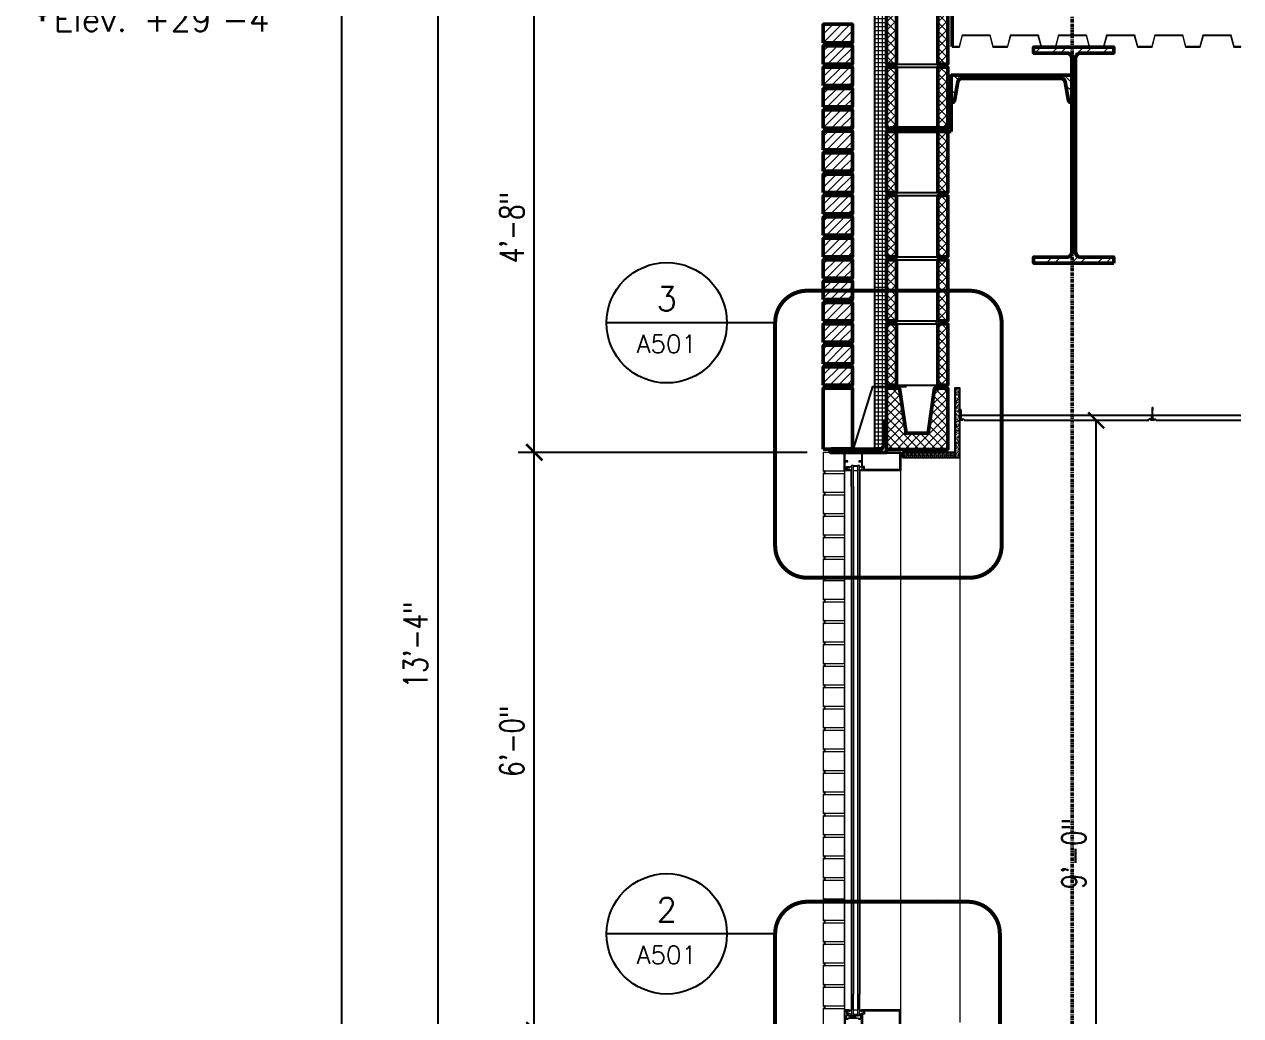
# Model space of a CAD drawing. Header units: inches. Extents: x 3850 to 5846, y -3 to 909.
# Drawn here: x 3861.6 to 4013.1, y 282.8 to 406.3 of the extents above; entities that cross this region are included whole.
import ezdxf
from ezdxf.enums import TextEntityAlignment as Align

# ---------------------------------------------------------------- set-up
doc = ezdxf.new("R2010")
doc.units = ezdxf.units.IN
doc.header["$LTSCALE"] = 0.5
doc.header["$MEASUREMENT"] = 0
doc.linetypes.add('CENTER2', pattern=[1.125, 0.75, -0.125, 0.125, -0.125])
doc.linetypes.add('HIDDEN2', pattern=[0.1875, 0.125, -0.0625])
doc.layers.get('0').update_dxf_attribs({"lineweight": 18})
doc.layers.get('Defpoints').update_dxf_attribs({"color": 140, "lineweight": 18})
for name, color, linetype, lineweight in [('A-Anno-Dims', 211, 'Continuous', 18), ('A-Detl-Fine', 90, 'Continuous', 18), ('A-Detl-Iden', 151, 'Continuous', 25), ('A-Detl-Medm', 31, 'Continuous', 25), ('A-Detl-Patt', 190, 'Continuous', 18), ('A-Detl-Thin', 150, 'Continuous', 18), ('A-Detl-Wide', 213, 'Continuous', 50)]:
    doc.layers.add(name, color=color, linetype=linetype, lineweight=lineweight)
doc.styles.add('Arch-Dim', font='romans.shx', dxfattribs={"width": 0.75})
doc.styles.add('RomanS', font='romans.shx')
doc.dimstyles.new('Aec-Arch-I-96', dxfattribs={"dimscale": 96, "dimtxt": 0.09375, "dimasz": 0.0625, "dimexe": 0.0625, "dimexo": 0.0625, "dimgap": 0.03125, "dimtad": 1, "dimdec": 4, "dimzin": 3, "dimdsep": 46, "dimlunit": 4, "dimtxsty": 'Arch-Dim', "dimblk": 'ARCHTICK', "dimcen": 0.09375, "dimazin": 2, "dimtfac": 0.75, "dimtdec": 4, "dimtix": 1, "dimtmove": 2, "dimatfit": 2, "dimfxl": 1, "dimtolj": 1, "dimtzin": 0, "dimarcsym": 0})
pattern_1 = [(45, (0, 0.375), (-0.53033, 0.53033), []), (135, (0, 0.375), (-0.53033, -0.53033), [])]

# ---------------------------------------------------------------- blocks, each defined once
blk = doc.blocks.new('*U4')
at = {"layer": 'A-Detl-Patt'}
h = blk.add_hatch(dxfattribs=at)
h.set_pattern_fill('ANSI31', color=256, scale=6, style=0)
h.set_pattern_definition([(45, (0, 0.375), (-0.53033, 0.53033), [])])
h.paths.add_polyline_path([(0, 0.375), (3.625, 0.375), (3.625, 2.6667), (0, 2.6667)])
at = {"color": 0, "linetype": 'ByBlock'}
blk.add_lwpolyline([(0, 0.375), (3.625, 0.375), (3.625, 2.6667), (0, 2.6667)], close=True, dxfattribs=at)
at = {"layer": 'A-Detl-Medm'}
blk.add_line((3.625, 0.375), (3.625, 0), dxfattribs=at)
blk.add_arc((0, 0.1875), 0.1875, 270, 90, dxfattribs=at)
blk = doc.blocks.new('*U5')
at = {"layer": 'A-Detl-Patt'}
h = blk.add_hatch(dxfattribs=at)
h.set_pattern_fill('ANSI37', color=256, scale=6, style=0)
h.set_pattern_definition(pattern_1)
h.paths.add_polyline_path([(0, 0.375), (1.25, 0.375), (1.25, 8), (0, 8)])
h = blk.add_hatch(dxfattribs=at)
h.set_pattern_fill('ANSI37', color=256, scale=6, style=0)
h.set_pattern_definition(pattern_1)
h.paths.add_polyline_path([(6.375, 0.375), (7.625, 0.375), (7.625, 8), (6.375, 8)])
at = {"color": 0, "linetype": 'ByBlock'}
for points in [[(0, 0.375), (1.25, 0.375), (1.25, 8), (0, 8)], [(6.375, 0.375), (7.625, 0.375), (7.625, 8), (6.375, 8)]]:
    blk.add_lwpolyline(points, close=True, dxfattribs=at)
at = {"layer": 'A-Detl-Medm'}
for p, q in [((1.25, 8), (6.375, 8)), ((0, 0.375), (0, 0)), ((1.25, 0.375), (6.375, 0.375))]:
    blk.add_line(p, q, dxfattribs=at)
blk.add_arc((7.625, 0.1875), 0.1875, 90, 270, dxfattribs=at)
blk = doc.blocks.new('AecDtl_8412LS2')
at = {"layer": 'A-Detl-Fine', "linetype": 'Continuous'}
for p, q in [((1.12, 2.25), (1.12, 4.25)), ((1.62, 4.25), (1.62, 2.25)), ((0.25, 1.56), (2, 1.19)), ((2, 1.56), (0.25, 1.19)), ((1.62, 2.25), (1.12, 2.25)), ((1.12, 1.75), (1.62, 1.75)), ((1.62, 1.62), (1.12, 1.62))]:
    blk.add_line(p, q, dxfattribs=at)
at = {"layer": 'A-Detl-Fine'}
for points in [[(0.25, 1.19), (0.12, 1.19), (0.12, 1.75), (0.12, 2.12), (0.25, 2.12)], [(0.25, 2.12), (0.25, 1.75), (0.63, 1.75), (0.63, 1.87)], [(0.63, 2.12), (0.38, 2.12), (0.38, 1.87), (0.63, 1.87), (0.88, 1.69)], [(1.87, 1.69), (2.12, 1.87), (2.38, 1.87), (2.38, 2.12), (2.12, 2.12)]]:
    blk.add_lwpolyline(points, dxfattribs=at)
at = {"layer": 'A-Detl-Fine', "linetype": 'Continuous'}
for points in [[(0.25, 1.19), (0.25, 1.56), (2, 1.56), (2, 1.19), (0.25, 1.19)], [(0.87, 2.31), (0.87, 1.62), (1.12, 1.62), (1.12, 2.25)], [(1.62, 2.25), (1.62, 1.62), (1.87, 1.62), (1.87, 2.31)], [(2, 1.19), (2.12, 1.19), (2.12, 1.87)], [(0.44, 1.19), (0.44, 1.06), (0.12, 1.06), (0.12, 0.12), (2.12, 0.12), (2.12, 1.06), (1.81, 1.06), (1.81, 1.19)]]:
    blk.add_lwpolyline(points, dxfattribs=at)
at = {"layer": 'A-Detl-Fine'}
blk.add_lwpolyline([(6.88, 0.12), (6.88, 2.12), (2.5, 2.12), (2.5, 1.75), (2.25, 1.75), (2.25, 0.12)], close=True, dxfattribs=at)
at = {"layer": 'A-Detl-Medm', "linetype": 'Continuous'}
blk.add_lwpolyline([(0.87, 4.25), (0.87, 2.31), (0.62, 2.12), (0.62, 2.25), (0, 2.25), (0, 0), (1, 0), (7, 0), (7, 0), (7, 2.25), (2.12, 2.25), (2.12, 2.12), (1.87, 2.31), (1.87, 4.25)], dxfattribs=at)
blk = doc.blocks.new('*U19')
at = {"color": 0, "linetype": 'ByBlock'}
blk.add_lwpolyline([(0, 2.6667), (0, 0.375), (2.625, 0.375), (2.625, 2.6667), (0, 2.6667)], close=True, dxfattribs=at)
at = {"layer": 'A-Detl-Medm'}
blk.add_lwpolyline([(0, 0, 1), (0, 0.375)], format="xyb", dxfattribs=at)
blk = doc.blocks.new('*U18')
at = {"color": 0, "linetype": 'ByBlock'}
blk.add_lwpolyline([(0, 2.6667), (0, 0.375), (2.625, 0.375), (2.625, 2.6667), (0, 2.6667)], close=True, dxfattribs=at)
at = {"layer": 'A-Detl-Medm'}
blk.add_lwpolyline([(0, 0, 1), (0, 0.375)], format="xyb", dxfattribs=at)
blk = doc.blocks.new('*U49')
at = {"color": 0, "linetype": 'ByBlock'}
blk.add_lwpolyline([(0, 2.6667), (0, 0.375), (2.625, 0.375), (2.625, 2.6667), (0, 2.6667)], close=True, dxfattribs=at)
at = {"layer": 'A-Detl-Medm'}
blk.add_lwpolyline([(0, 0, 1), (0, 0.375)], format="xyb", dxfattribs=at)
blk = doc.blocks.new('*U48')
at = {"color": 0, "linetype": 'ByBlock'}
blk.add_lwpolyline([(0, 2.6667), (0, 0.375), (2.625, 0.375), (2.625, 2.6667), (0, 2.6667)], close=True, dxfattribs=at)
at = {"layer": 'A-Detl-Medm'}
blk.add_lwpolyline([(0, 0, 1), (0, 0.375)], format="xyb", dxfattribs=at)
blk = doc.blocks.new('*U47')
at = {"color": 0, "linetype": 'ByBlock'}
blk.add_lwpolyline([(0, 2.6667), (0, 0.375), (2.625, 0.375), (2.625, 2.6667), (0, 2.6667)], close=True, dxfattribs=at)
at = {"layer": 'A-Detl-Medm'}
blk.add_lwpolyline([(0, 0, 1), (0, 0.375)], format="xyb", dxfattribs=at)
blk = doc.blocks.new('*U46')
at = {"color": 0, "linetype": 'ByBlock'}
blk.add_lwpolyline([(0, 2.6667), (0, 0.375), (2.625, 0.375), (2.625, 2.6667), (0, 2.6667)], close=True, dxfattribs=at)
at = {"layer": 'A-Detl-Medm'}
blk.add_lwpolyline([(0, 0, 1), (0, 0.375)], format="xyb", dxfattribs=at)
blk = doc.blocks.new('*U45')
at = {"color": 0, "linetype": 'ByBlock'}
blk.add_lwpolyline([(0, 2.6667), (0, 0.375), (2.625, 0.375), (2.625, 2.6667), (0, 2.6667)], close=True, dxfattribs=at)
at = {"layer": 'A-Detl-Medm'}
blk.add_lwpolyline([(0, 0, 1), (0, 0.375)], format="xyb", dxfattribs=at)
blk = doc.blocks.new('*U44')
at = {"color": 0, "linetype": 'ByBlock'}
blk.add_lwpolyline([(0, 2.6667), (0, 0.375), (2.625, 0.375), (2.625, 2.6667), (0, 2.6667)], close=True, dxfattribs=at)
at = {"layer": 'A-Detl-Medm'}
blk.add_lwpolyline([(0, 0, 1), (0, 0.375)], format="xyb", dxfattribs=at)
blk = doc.blocks.new('*U43')
at = {"color": 0, "linetype": 'ByBlock'}
blk.add_lwpolyline([(0, 2.6667), (0, 0.375), (2.625, 0.375), (2.625, 2.6667), (0, 2.6667)], close=True, dxfattribs=at)
at = {"layer": 'A-Detl-Medm'}
blk.add_lwpolyline([(0, 0, 1), (0, 0.375)], format="xyb", dxfattribs=at)
blk = doc.blocks.new('*U42')
at = {"color": 0, "linetype": 'ByBlock'}
blk.add_lwpolyline([(0, 2.6667), (0, 0.375), (2.625, 0.375), (2.625, 2.6667), (0, 2.6667)], close=True, dxfattribs=at)
at = {"layer": 'A-Detl-Medm'}
blk.add_lwpolyline([(0, 0, 1), (0, 0.375)], format="xyb", dxfattribs=at)
blk = doc.blocks.new('*U41')
at = {"color": 0, "linetype": 'ByBlock'}
blk.add_lwpolyline([(0, 2.6667), (0, 0.375), (2.625, 0.375), (2.625, 2.6667), (0, 2.6667)], close=True, dxfattribs=at)
at = {"layer": 'A-Detl-Medm'}
blk.add_lwpolyline([(0, 0, 1), (0, 0.375)], format="xyb", dxfattribs=at)
blk = doc.blocks.new('AecDtl_8412HH2')
at = {"layer": 'A-Detl-Fine', "linetype": 'Continuous'}
for p, q in [((1.13, -1.62), (1.63, -1.62)), ((1.63, -1.75), (1.13, -1.75)), ((1.13, -4.25), (1.13, -2.25)), ((1.13, -2.25), (1.63, -2.25)), ((1.63, -2.25), (1.63, -4.25))]:
    blk.add_line(p, q, dxfattribs=at)
for points in [[(0.25, -2.12), (0.12, -2.12), (0.12, -1.75), (0.12, -1.19), (0.44, -1.19), (0.44, -1.06), (0.12, -1.06), (0.12, -0.12), (2.12, -0.12), (2.12, -1.06), (1.81, -1.06), (1.81, -1.19), (2.12, -1.19), (2.12, -1.88)], [(1.13, -2.25), (1.13, -1.62), (0.88, -1.62), (0.88, -2.31)], [(1.88, -2.31), (1.88, -1.62), (1.63, -1.62), (1.63, -2.25)]]:
    blk.add_lwpolyline(points, dxfattribs=at)
at = {"layer": 'A-Detl-Fine'}
blk.add_lwpolyline([(6.88, -0.12), (6.88, -2.12), (2.5, -2.12), (2.5, -1.75), (2.25, -1.75), (2.25, -0.12)], close=True, dxfattribs=at)
for points in [[(0.25, -2.12), (0.25, -1.75), (0.63, -1.75), (0.63, -1.88)], [(0.63, -2.12), (0.38, -2.12), (0.38, -1.88), (0.63, -1.88), (0.88, -1.69)], [(1.88, -1.69), (2.12, -1.88), (2.38, -1.88), (2.38, -2.12), (2.12, -2.12)]]:
    blk.add_lwpolyline(points, dxfattribs=at)
at = {"layer": 'A-Detl-Medm', "linetype": 'Continuous'}
blk.add_lwpolyline([(0.88, -4.25), (0.88, -2.31), (0.63, -2.12), (0.63, -2.25), (0, -2.25), (0, 0), (0.7, 0), (7, 0), (7, 0), (7, -2.25), (2.13, -2.25), (2.13, -2.12), (1.88, -2.31), (1.88, -4.25)], dxfattribs=at)
blk = doc.blocks.new('*U13')
at = {"layer": 'A-Detl-Patt'}
h = blk.add_hatch(dxfattribs=at)
h.set_pattern_fill('ANSI37', color=256, scale=6, style=0)
h.paths.add_polyline_path([(0, 0.375), (7.625, 0.375), (7.625, 8), (6, 8), (5.1875, 2.375), (2.4375, 2.375), (1.625, 8), (0, 8)])
at = {"layer": 'A-Detl-Wide'}
blk.add_lwpolyline([(0, 0.375), (7.625, 0.375), (7.625, 8), (6, 8), (5.1875, 2.375), (2.4375, 2.375), (1.625, 8), (0, 8)], close=True, dxfattribs=at)
blk = doc.blocks.new('*U14')
at = {"layer": 'A-Detl-Patt'}
h = blk.add_hatch(dxfattribs=at)
h.set_pattern_fill('ANSI32', color=256, scale=6, style=0)
edge = h.paths.add_edge_path()
edge.add_line((0, 0), (4, 0))
edge.add_arc((3.625, 0), 0.375, -90, 0, ccw=False)
edge.add_line((3.625, -0.375), (0.875, -0.375))
edge.add_arc((0.875, -0.875), 0.5, 90, 180)
edge.add_line((0.375, -0.875), (0.375, -6.625))
edge.add_arc((0, -6.625), 0.375, -90, 0, ccw=False)
edge.add_line((0, -7), (0, 0))
at = {"color": 0, "linetype": 'ByBlock'}
blk.add_lwpolyline([(0, 0), (4, 0), (4, 0, -0.4142136), (3.625, -0.375), (0.875, -0.375, 0.4142136), (0.375, -0.875), (0.375, -6.625, -0.4142136), (0, -7), (0, -7)], format="xyb", close=True, dxfattribs=at)
blk = doc.blocks.new('*U15')
at = {"color": 0, "linetype": 'ByBlock'}
blk.add_lwpolyline([(0, 0.375), (3.625, 0.375), (3.625, 8), (0, 8)], close=True, dxfattribs=at)
blk = doc.blocks.new('*U27')
at = {"color": 0, "linetype": 'ByBlock'}
blk.add_lwpolyline([(0, 2.6667), (0, 0.375), (2.625, 0.375), (2.625, 2.6667), (0, 2.6667)], close=True, dxfattribs=at)
at = {"layer": 'A-Detl-Medm'}
blk.add_lwpolyline([(0, 0, 1), (0, 0.375)], format="xyb", dxfattribs=at)
blk = doc.blocks.new('*U35')
at = {"color": 0, "linetype": 'ByBlock'}
blk.add_lwpolyline([(0, 2.6667), (0, 0.375), (2.625, 0.375), (2.625, 2.6667), (0, 2.6667)], close=True, dxfattribs=at)
at = {"layer": 'A-Detl-Medm'}
blk.add_lwpolyline([(0, 0, 1), (0, 0.375)], format="xyb", dxfattribs=at)
blk = doc.blocks.new('*U34')
at = {"color": 0, "linetype": 'ByBlock'}
blk.add_lwpolyline([(0, 2.6667), (0, 0.375), (2.625, 0.375), (2.625, 2.6667), (0, 2.6667)], close=True, dxfattribs=at)
at = {"layer": 'A-Detl-Medm'}
blk.add_lwpolyline([(0, 0, 1), (0, 0.375)], format="xyb", dxfattribs=at)
blk = doc.blocks.new('*U33')
at = {"color": 0, "linetype": 'ByBlock'}
blk.add_lwpolyline([(0, 2.6667), (0, 0.375), (2.625, 0.375), (2.625, 2.6667), (0, 2.6667)], close=True, dxfattribs=at)
at = {"layer": 'A-Detl-Medm'}
blk.add_lwpolyline([(0, 0, 1), (0, 0.375)], format="xyb", dxfattribs=at)
blk = doc.blocks.new('*U32')
at = {"color": 0, "linetype": 'ByBlock'}
blk.add_lwpolyline([(0, 2.6667), (0, 0.375), (2.625, 0.375), (2.625, 2.6667), (0, 2.6667)], close=True, dxfattribs=at)
at = {"layer": 'A-Detl-Medm'}
blk.add_lwpolyline([(0, 0, 1), (0, 0.375)], format="xyb", dxfattribs=at)
blk = doc.blocks.new('*U31')
at = {"color": 0, "linetype": 'ByBlock'}
blk.add_lwpolyline([(0, 2.6667), (0, 0.375), (2.625, 0.375), (2.625, 2.6667), (0, 2.6667)], close=True, dxfattribs=at)
at = {"layer": 'A-Detl-Medm'}
blk.add_lwpolyline([(0, 0, 1), (0, 0.375)], format="xyb", dxfattribs=at)
blk = doc.blocks.new('*U30')
at = {"color": 0, "linetype": 'ByBlock'}
blk.add_lwpolyline([(0, 2.6667), (0, 0.375), (2.625, 0.375), (2.625, 2.6667), (0, 2.6667)], close=True, dxfattribs=at)
at = {"layer": 'A-Detl-Medm'}
blk.add_lwpolyline([(0, 0, 1), (0, 0.375)], format="xyb", dxfattribs=at)
blk = doc.blocks.new('*U29')
at = {"color": 0, "linetype": 'ByBlock'}
blk.add_lwpolyline([(0, 2.6667), (0, 0.375), (2.625, 0.375), (2.625, 2.6667), (0, 2.6667)], close=True, dxfattribs=at)
at = {"layer": 'A-Detl-Medm'}
blk.add_lwpolyline([(0, 0, 1), (0, 0.375)], format="xyb", dxfattribs=at)
blk = doc.blocks.new('*U28')
at = {"color": 0, "linetype": 'ByBlock'}
blk.add_lwpolyline([(0, 2.6667), (0, 0.375), (2.625, 0.375), (2.625, 2.6667), (0, 2.6667)], close=True, dxfattribs=at)
at = {"layer": 'A-Detl-Medm'}
blk.add_lwpolyline([(0, 0, 1), (0, 0.375)], format="xyb", dxfattribs=at)
blk = doc.blocks.new('*U106')
at = {"layer": 'A-Detl-Thin'}
blk.add_lwpolyline([(0, 0.06), (0, 0), (0.92, 0), (1.3, 1.44), (4.7, 1.44), (5.08, 0), (6.92, 0), (7.3, 1.44), (10.7, 1.44), (11.08, 0), (12.92, 0), (13.3, 1.44), (16.7, 1.44), (17.08, 0), (18.92, 0), (19.3, 1.44), (22.7, 1.44), (23.08, 0), (24.92, 0), (25.3, 1.44), (28.7, 1.44), (29.08, 0), (30.92, 0), (31.3, 1.44), (34.7, 1.44), (35.08, 0), (35.95, 0), (35.95, 0.06), (35.12, 0.06), (34.75, 1.5), (31.25, 1.5), (30.88, 0.06), (29.12, 0.06), (28.75, 1.5), (25.25, 1.5), (24.88, 0.06), (23.12, 0.06), (22.75, 1.5), (19.25, 1.5), (18.88, 0.06), (17.12, 0.06), (16.75, 1.5), (13.25, 1.5), (12.88, 0.06), (11.12, 0.06), (10.75, 1.5), (7.25, 1.5), (6.88, 0.06), (5.12, 0.06), (4.75, 1.5), (1.25, 1.5), (0.88, 0.06), (0, 0.06)], close=True, dxfattribs=at)
at = {"layer": 'A-Detl-Wide'}
blk.add_lwpolyline([(0, 0.06), (0, 5.5), (35.95, 5.5)], dxfattribs=at)
blk = doc.blocks.new('*U57')
at = {"layer": 'A-Detl-Patt'}
h = blk.add_hatch(dxfattribs=at)
h.set_pattern_fill('ANSI32', color=256, scale=6, style=0)
edge = h.paths.add_edge_path()
edge.add_line((3.4, 0), (0, 0))
edge.add_line((0, 0), (0, -15))
edge.add_line((0, -15), (3.4, -15))
edge.add_line((3.4, -15), (3.4, -14.84))
edge.add_arc((3.16, -14.84), 0.24, 0, 80.5)
edge.add_line((3.2, -14.6), (0.82, -14.2))
edge.add_arc((0.9, -13.71), 0.5, 180, 260.5, ccw=False)
edge.add_line((0.4, -13.71), (0.4, -1.29))
edge.add_arc((0.9, -1.29), 0.5, 99.5, 180, ccw=False)
edge.add_line((0.82, -0.8), (3.2, -0.4))
edge.add_arc((3.16, -0.16), 0.24, 279.5, 360)
edge.add_line((3.4, -0.16), (3.4, 0))
at = {"color": 0, "linetype": 'ByBlock'}
blk.add_lwpolyline([(3.4, 0), (0, 0), (0, -15), (3.4, -15), (3.4, -14.84, 0.366443), (3.2, -14.6), (0.82, -14.2, -0.366443), (0.4, -13.71), (0.4, -1.29, -0.366443), (0.82, -0.8), (3.2, -0.4, 0.366443), (3.4, -0.16)], format="xyb", close=True, dxfattribs=at)
blk = doc.blocks.new('*U58')
at = {"layer": 'A-Detl-Patt'}
h = blk.add_hatch(dxfattribs=at)
h.set_pattern_fill('ANSI32', color=256, scale=6, style=0)
h.set_pattern_definition([(45, (0, -13.46), (-1.591, 1.591), []), (45, (1.0607, -13.46), (-1.591, 1.591), [])])
edge = h.paths.add_edge_path()
edge.add_line((4.995, -26.92), (4.995, -26.175))
edge.add_line((4.995, -26.175), (0.845, -26.175))
edge.add_arc((0.845, -25.575), 0.6, 180, 270, ccw=False)
edge.add_line((0.245, -25.575), (0.245, -1.345))
edge.add_arc((0.845, -1.345), 0.6, 90, 180, ccw=False)
edge.add_line((0.845, -0.745), (4.995, -0.745))
edge.add_line((4.995, -0.745), (4.995, 0))
edge.add_line((4.995, 0), (-4.995, 0))
edge.add_line((-4.995, 0), (-4.995, -0.745))
edge.add_line((-4.995, -0.745), (-0.845, -0.745))
edge.add_arc((-0.845, -1.345), 0.6, 0, 90, ccw=False)
edge.add_line((-0.245, -1.345), (-0.245, -25.575))
edge.add_arc((-0.845, -25.575), 0.6, -90, 0, ccw=False)
edge.add_line((-0.845, -26.175), (-4.995, -26.175))
edge.add_line((-4.995, -26.175), (-4.995, -26.92))
edge.add_line((-4.995, -26.92), (4.995, -26.92))
at = {"color": 0, "linetype": 'ByBlock'}
blk.add_lwpolyline([(4.995, -26.92), (4.995, -26.175), (0.845, -26.175, -0.4142136), (0.245, -25.575), (0.245, -1.345, -0.4142136), (0.845, -0.745), (4.995, -0.745), (4.995, 0), (-4.995, 0), (-4.995, -0.745), (-0.845, -0.745, -0.4142136), (-0.245, -1.345), (-0.245, -25.575, -0.4142136), (-0.845, -26.175), (-4.995, -26.175), (-4.995, -26.92)], format="xyb", close=True, dxfattribs=at)
blk = doc.blocks.new('*U59')
at = {"layer": 'A-Detl-Patt'}
h = blk.add_hatch(dxfattribs=at)
h.set_pattern_fill('ANSI32', color=256, scale=6, style=0)
edge = h.paths.add_edge_path()
edge.add_line((0, 0), (6, 0))
edge.add_arc((5.5625, 0), 0.4375, -90, 0, ccw=False)
edge.add_line((5.5625, -0.4375), (0.9375, -0.4375))
edge.add_arc((0.9375, -0.9375), 0.5, 90, 180)
edge.add_line((0.4375, -0.9375), (0.4375, -7.5625))
edge.add_arc((0, -7.5625), 0.4375, -90, 0, ccw=False)
edge.add_line((0, -8), (0, 0))
at = {"color": 0, "linetype": 'ByBlock'}
blk.add_lwpolyline([(0, 0), (6, 0), (6, 0, -0.41421356), (5.5625, -0.4375), (0.9375, -0.4375, 0.41421356), (0.4375, -0.9375), (0.4375, -7.5625, -0.41421356), (0, -8), (0, -8)], format="xyb", close=True, dxfattribs=at)
blk = doc.blocks.new('Anno_Elevation_Label_1')
at = {"linetype": 'ByBlock'}
h = blk.add_hatch(color=0, dxfattribs=at)
h.paths.add_polyline_path([(-0.7799, 0.0469), (-0.7799, 0), (-0.733, 0, 0.414214)])
h.paths.add_polyline_path([(-0.7799, 0), (-0.8268, 0, 0.414214), (-0.7799, -0.0469)])
at = {"color": 0, "linetype": 'ByBlock'}
for p, q in [((-0.7799, -0.0703), (-0.7799, 0.0703)), ((-0.8502, 0), (0, 0))]:
    blk.add_line(p, q, dxfattribs=at)
blk.add_circle((-0.7799, 0), 0.0469, dxfattribs=at)
at = {"color": 0, "linetype": 'ByBlock', "style": 'RomanS'}
for tag, p in [('LABEL', (-0.7308, 0.0207)), ('ELEVATION', (-0.7308, -0.111))]:
    blk.add_attdef(tag, p, '', height=0.0938, dxfattribs=at)
blk = doc.blocks.new('_ArchTick')
at = {"color": 0, "linetype": 'ByBlock', "const_width": 0.15}
blk.add_lwpolyline([(-0.5, -0.5), (0.5, 0.5)], dxfattribs=at)
blk = doc.blocks.new('Anno_Detail_A2')
at = {"color": 0, "linetype": 'ByBlock', "lineweight": -2}
blk.add_line((2.5, 0), (-2.5, 0), dxfattribs=at)
blk.add_circle((0, 0), 2.5, dxfattribs=at)
at = {"color": 0, "linetype": 'ByBlock', "lineweight": -2, "style": 'RomanS'}
blk.add_attdef('NUMBER', text='', height=1, dxfattribs=at).set_placement((0, 0.5), align=Align.CENTER)
blk.add_attdef('SHEET', text='', height=0.75, dxfattribs=at).set_placement((0, -0.5), align=Align.TOP_CENTER)
blk = doc.blocks.new('*D82')
at = {"layer": 'A-Anno-Dims', "color": 0, "lineweight": -2, "transparency": 16777216}
for p, q in [((3959.12, 353), (3923.12, 353)), ((3925.12, 281), (3925.12, 353)), ((3959.12, 281), (3923.12, 281))]:
    blk.add_line(p, q, dxfattribs=at)
at = {"layer": 'Defpoints', "color": 0, "transparency": 16777216}
for p in [(3925.12, 353), (3961.12, 353), (3961.12, 281)]:
    blk.add_point(p, dxfattribs=at)
at = {"layer": 'A-Anno-Dims', "color": 0, "lineweight": -2, "transparency": 16777216, "xscale": 2, "yscale": 2, "zscale": 2}
for p, rotation in [((3925.12, 353), 90), ((3925.12, 281), 270)]:
    blk.add_blockref('_ArchTick', p, dxfattribs=dict(at, rotation=rotation))
at = {"layer": 'A-Anno-Dims', "color": 0, "transparency": 16777216, "insert": (3922.33, 317), "char_height": 3, "attachment_point": 5, "rotation": 90, "style": 'Arch-Dim'}
blk.add_mtext('\\A1;6\'-0"', dxfattribs=at)
blk = doc.blocks.new('*D83')
at = {"layer": 'A-Anno-Dims', "color": 0, "lineweight": -2, "transparency": 16777216}
for p, q in [((3959.12, 409), (3923.12, 409)), ((3925.12, 353), (3925.12, 409)), ((3959.12, 353), (3923.12, 353))]:
    blk.add_line(p, q, dxfattribs=at)
at = {"layer": 'Defpoints', "color": 0, "transparency": 16777216}
for p in [(3925.12, 409), (3961.12, 409), (3961.12, 353)]:
    blk.add_point(p, dxfattribs=at)
at = {"layer": 'A-Anno-Dims', "color": 0, "lineweight": -2, "transparency": 16777216, "xscale": 2, "yscale": 2, "zscale": 2}
for p, rotation in [((3925.12, 409), 90), ((3925.12, 353), 270)]:
    blk.add_blockref('_ArchTick', p, dxfattribs=dict(at, rotation=rotation))
at = {"layer": 'A-Anno-Dims', "color": 0, "transparency": 16777216, "insert": (3922.33, 381), "char_height": 3, "attachment_point": 5, "rotation": 90, "style": 'Arch-Dim'}
blk.add_mtext('\\A1;4\'-8"', dxfattribs=at)
blk = doc.blocks.new('*D94')
at = {"layer": 'A-Anno-Dims', "color": 0, "lineweight": -2, "transparency": 16777216}
for p, q in [((3959.12, 409), (3911.12, 409)), ((3913.12, 249), (3913.12, 409)), ((3959.12, 249), (3911.12, 249))]:
    blk.add_line(p, q, dxfattribs=at)
at = {"layer": 'Defpoints', "color": 0, "transparency": 16777216}
for p in [(3913.12, 409), (3961.12, 409), (3961.12, 249)]:
    blk.add_point(p, dxfattribs=at)
at = {"layer": 'A-Anno-Dims', "color": 0, "lineweight": -2, "transparency": 16777216, "xscale": 2, "yscale": 2, "zscale": 2}
for p, rotation in [((3913.12, 409), 90), ((3913.12, 249), 270)]:
    blk.add_blockref('_ArchTick', p, dxfattribs=dict(at, rotation=rotation))
at = {"layer": 'A-Anno-Dims', "color": 0, "transparency": 16777216, "insert": (3910.33, 329), "char_height": 3, "attachment_point": 5, "rotation": 90, "style": 'Arch-Dim'}
blk.add_mtext('\\A1;13\'-4"', dxfattribs=at)
blk = doc.blocks.new('*D98')
at = {"layer": 'A-Anno-Dims', "color": 0, "lineweight": -2, "transparency": 16777216}
for p, q in [((3959.12, 889), (3899.12, 889)), ((3901.12, 57), (3901.12, 889)), ((3959.12, 57), (3899.12, 57))]:
    blk.add_line(p, q, dxfattribs=at)
at = {"layer": 'Defpoints', "color": 0, "transparency": 16777216}
for p in [(3901.12, 889), (3961.12, 889), (3961.12, 57)]:
    blk.add_point(p, dxfattribs=at)
at = {"layer": 'A-Anno-Dims', "color": 0, "lineweight": -2, "transparency": 16777216, "xscale": 2, "yscale": 2, "zscale": 2}
for p, rotation in [((3901.12, 889), 90), ((3901.12, 57), 270)]:
    blk.add_blockref('_ArchTick', p, dxfattribs=dict(at, rotation=rotation))
at = {"layer": 'A-Anno-Dims', "color": 0, "transparency": 16777216, "insert": (3898.33, 473), "char_height": 3, "attachment_point": 5, "rotation": 90, "style": 'Arch-Dim'}
blk.add_mtext('\\A1;69\'-4"', dxfattribs=at)
blk = doc.blocks.new('*D100')
at = {"layer": 'A-Anno-Dims', "color": 0, "lineweight": -2, "transparency": 16777216}
blk.add_line((3995.12, 249), (3995.12, 357), dxfattribs=at)
at = {"layer": 'Defpoints', "color": 0, "transparency": 16777216}
for p in [(3995.12, 357), (3995.12, 357), (3995.12, 249)]:
    blk.add_point(p, dxfattribs=at)
at = {"layer": 'A-Anno-Dims', "color": 0, "lineweight": -2, "transparency": 16777216, "xscale": 2, "yscale": 2, "zscale": 2}
for p, rotation in [((3995.12, 357), 90), ((3995.12, 249), 270)]:
    blk.add_blockref('_ArchTick', p, dxfattribs=dict(at, rotation=rotation))
at = {"layer": 'A-Anno-Dims', "color": 0, "transparency": 16777216, "insert": (3992.33, 303), "char_height": 3, "attachment_point": 5, "rotation": 90, "style": 'Arch-Dim'}
blk.add_mtext('\\A1;9\'-0"', dxfattribs=at)
blk = doc.blocks.new('*U105')
at = {"color": 0, "linetype": 'ByBlock'}
blk.add_lwpolyline([(-6.1225, -0.1875, 0.0625, 0.0625, 1), (-6.2475, -0.1875, 0.0625, 0.0625, 1), (-6.1225, -0.1875, 0, 0, 0), (6.1225, -0.1875, 0.0625, 0.0625, 1), (6.2475, -0.1875, 0.0625, 0.0625, 1), (6.1225, -0.1875, 0, 0, 0)], format="xyseb", dxfattribs=at)

msp = doc.modelspace()

# ---------------------------------------------------------------- hatches: boundary and pattern name
at = {"layer": 'A-Detl-Patt'}
h = msp.add_hatch(dxfattribs=at)
h.set_pattern_fill('ANSI37', color=256, scale=4, angle=135, style=0)
h.set_pattern_definition([(180, (3968.9949, 353.5643), (-1e-16, -0.5), []), (270, (3968.9949, 353.5643), (0.5, -1e-16), [])])
h.paths.add_polyline_path([(3967.49491, 439.49998), (3967.49491, 353.56428), (3968.51022, 353.56428, 0.170404096), (3968.61991, 353.87678), (3968.61991, 356.62678, -0.414213562), (3968.99491, 357.00178), (3968.99491, 439.49998)], flags=0)
h = msp.add_hatch(dxfattribs=at)
h.set_pattern_fill('GENERAL_TEXTURE', color=256, scale=0.5, angle=90, style=0, pattern_type=2)
h.set_pattern_definition([(90, (3977.4899, 352.3964), (-0.5, 0.005), [0.005, -0.5]), (100, (3977.4799, 352.5564), (-0.493272, -0.0819), [0.005, -0.5]), (110, (3977.3699, 352.4664), (-0.471556, -0.166312), [0.005, -0.5]), (120, (3977.2899, 352.5764), (-0.435513, -0.24567), [0.005, -0.5]), (130, (3977.2599, 352.4464), (-0.386236, -0.317564), [0.005, -0.5]), (140, (3977.1399, 352.4864), (-0.325224, -0.379808), [0.005, -0.5]), (150, (3977.0499, 352.4164), (-0.25433, -0.430513), [0.005, -0.5]), (160, (3977.0599, 352.5764), (-0.17571, -0.468136), [0.005, -0.5]), (170, (3977.0399, 352.6964), (-0.091748, -0.491536), [0.005, -0.5]), (180, (3977.1599, 352.7564), (-0.005, -0.5), [0.005, -0.5]), (190, (3977.1699, 352.8564), (0.0819, -0.493272), [0.005, -0.5]), (200, (3977.3499, 352.8564), (0.166312, -0.471556), [0.005, -0.5]), (210, (3977.4099, 352.7664), (0.24567, -0.435513), [0.005, -0.5]), (220, (3977.3799, 352.6264), (0.317564, -0.386236), [0.005, -0.5]), (230, (3977.2899, 352.7164), (0.379808, -0.325224), [0.005, -0.5]), (240, (3977.1999, 352.6264), (0.430513, -0.25433), [0.005, -0.5]), (250, (3977.4799, 352.8364), (0.468136, -0.17571), [0.005, -0.5])])
h.paths.add_polyline_path([(3977.56241, 352.37638), (3977.56241, 360.99998), (3978.06241, 360.99998), (3978.06241, 352.37638)], flags=0)
h = msp.add_hatch(dxfattribs=at)
h.set_pattern_fill('GENERAL_STIPPLE', color=256, scale=0.5, style=0)
h.set_pattern_definition([(0, (3971.0149, 353.0114), (0, 0.5), [0, -0.5]), (0, (3971.1749, 353.0214), (0, 0.5), [0, -0.5]), (0, (3971.0849, 353.1314), (0, 0.5), [0, -0.5]), (0, (3971.1949, 353.2114), (0, 0.5), [0, -0.5]), (0, (3971.0649, 353.2414), (0, 0.5), [0, -0.5]), (0, (3971.1049, 353.3614), (0, 0.5), [0, -0.5]), (0, (3971.0349, 353.4514), (0, 0.5), [0, -0.5]), (0, (3971.1949, 353.4414), (0, 0.5), [0, -0.5]), (0, (3971.3149, 353.4614), (0, 0.5), [0, -0.5]), (0, (3971.3749, 353.3414), (0, 0.5), [0, -0.5]), (0, (3971.4749, 353.3314), (0, 0.5), [0, -0.5]), (0, (3971.4749, 353.1514), (0, 0.5), [0, -0.5]), (0, (3971.3849, 353.0914), (0, 0.5), [0, -0.5]), (0, (3971.2449, 353.1214), (0, 0.5), [0, -0.5]), (0, (3971.3349, 353.2114), (0, 0.5), [0, -0.5]), (0, (3971.2449, 353.3014), (0, 0.5), [0, -0.5]), (0, (3971.4549, 353.0214), (0, 0.5), [0, -0.5])])
h.paths.add_polyline_path([(3970.99491, 352.37638), (3977.49991, 352.37638), (3977.49991, 353.00138), (3970.99491, 353.00138)])

# ---------------------------------------------------------------- linework, layer by layer
for p, q in [((3978.12491, 352.37638), (3978.12491, 281.93788)), ((3963.74491, 350.75138), (3963.74491, 283.50038)), ((3970.74491, 350.75138), (3970.74491, 283.50038))]:
    msp.add_line(p, q)
at = {"layer": 'A-Detl-Fine'}
for p, q in [((3964.87082, 348.75138), (3964.869, 285.50038)), ((3965.37082, 348.75138), (3965.369, 285.50038))]:
    msp.add_line(p, q, dxfattribs=at)
at = {"layer": 'A-Detl-Iden', "linetype": 'HIDDEN2', "const_width": 0.5, "flags": 128}
for points in [[(3955.11991, 341.37498, 0.414213562), (3959.11991, 337.37498), (3979.33927, 337.37498, 0.414213562), (3983.33927, 341.37498), (3983.33927, 369.14247, 0.414213562), (3979.33927, 373.14247), (3959.11991, 373.14247, 0.414213562), (3955.11991, 369.14247)], [(3955.11991, 273.18748, 0.414213562), (3959.11991, 269.18748), (3979.11991, 269.18748, 0.414213562), (3983.11991, 273.18748), (3983.11991, 292.99998, 0.414213562), (3979.11991, 296.99998), (3959.11991, 296.99998, 0.414213562), (3955.11991, 292.99998)]]:
    msp.add_lwpolyline(points, format="xyb", close=True, dxfattribs=at)
at = {"layer": 'A-Detl-Medm'}
for p, q in [((3978.31241, 357.12798), (3978.31241, 357.62498)), ((3978.31241, 357.62498), (4002.06241, 357.62498)), ((3978.31241, 357.12798), (3978.68741, 357.12798)), ((3978.68741, 356.99998), (3978.68741, 357.12798)), ((3978.68741, 356.99998), (4001.68741, 356.99998)), ((4002.06241, 357.12798), (4001.68741, 357.12798)), ((4001.68741, 356.99998), (4001.68741, 357.12798)), ((4001.87491, 357.06248), (4002.37491, 357.06248)), ((4002.06241, 357.12798), (4002.06241, 357.62498)), ((4002.18741, 357.62498), (4013.11991, 357.62498)), ((4002.18741, 357.12798), (4002.18741, 357.62498)), ((4002.18741, 357.12798), (4002.56241, 357.12798)), ((4002.56241, 356.99998), (4002.56241, 357.12798)), ((4002.56241, 356.99998), (4013.11991, 356.99998)), ((3964.62082, 348.75138), (3964.619, 285.50038)), ((3965.62082, 348.75138), (3965.619, 285.50038))]:
    msp.add_line(p, q, dxfattribs=at)
msp.add_lwpolyline([(3967.49491, 439.49998), (3967.49491, 353.56428), (3968.51022, 353.56428, 0.170404096), (3968.61991, 353.87678), (3968.61991, 356.62678, -0.414213562), (3968.99491, 357.00178), (3968.99491, 439.49998), (3967.49491, 439.49998)], format="xyb", close=True, dxfattribs=at)
for points in [[(3961.75986, 353.16653), (3962.15761, 353.56428), (3964.93241, 353.56428), (3967.30741, 361.18748), (3971.47926, 361.18748)], [(3978.28116, 358.31248), (3978.24991, 358.28123), (3978.24991, 357.06248), (3978.49991, 357.06248)], [(4002.12491, 357.06248), (4002.12491, 358.28123), (4002.15616, 358.31248), (4002.15616, 358.56248), (4002.09366, 358.56248), (4002.09366, 358.31248)]]:
    msp.add_lwpolyline(points, dxfattribs=at)
for points in [[(3977.49991, 360.37638), (3977.49991, 352.37638), (3978.12491, 352.37638), (3978.12491, 360.37638), (3978.12491, 360.99998), (3977.49991, 360.99998), (3977.49991, 360.37638)], [(3978.12491, 352.37638), (3978.12491, 360.99998), (3977.49991, 360.99998), (3977.49991, 352.37638)], [(3970.99491, 352.37638), (3977.49991, 352.37638), (3977.49991, 353.00138), (3970.99491, 353.00138)]]:
    msp.add_lwpolyline(points, close=True, dxfattribs=at)
at = {"layer": 'A-Detl-Wide', "linetype": 'CENTER2'}
msp.add_line((3992.11991, 44.86525), (3992.11991, 907.00358), dxfattribs=at)

# ---------------------------------------------------------------- block references
at = {"layer": 'A-Detl-Iden'}
ref = msp.add_blockref('Anno_Detail_A2', (3941.61991, 369.14247), dxfattribs=dict(at, xscale=3, yscale=3, zscale=3))
ref.add_attrib('SHEET', 'A501', dxfattribs={"layer": '0', "color": 0, "linetype": 'ByBlock', "lineweight": -2, "height": 2.25, "style": 'Arch-Dim'}).set_placement((3941.61991, 367.64247), align=Align.TOP_CENTER)
ref.add_attrib('NUMBER', '3', dxfattribs={"layer": '0', "color": 0, "linetype": 'ByBlock', "lineweight": -2, "height": 3, "style": 'Arch-Dim'}).set_placement((3941.61991, 370.64247), align=Align.CENTER)
ref = msp.add_blockref('Anno_Detail_A2', (3941.61991, 292.99998), dxfattribs=dict(at, xscale=3, yscale=3, zscale=3))
ref.add_attrib('SHEET', 'A501', dxfattribs={"layer": '0', "color": 0, "linetype": 'ByBlock', "lineweight": -2, "height": 2.25, "style": 'Arch-Dim'}).set_placement((3941.61991, 291.49998), align=Align.TOP_CENTER)
ref.add_attrib('NUMBER', '2', dxfattribs={"layer": '0', "color": 0, "linetype": 'ByBlock', "lineweight": -2, "height": 3, "style": 'Arch-Dim'}).set_placement((3941.61991, 294.49998), align=Align.CENTER)
at = {"layer": 'A-Detl-Medm'}
for name, p in [('AecDtl_8412HH2', (3963.74491, 353.00138)), ('AecDtl_8412LS2', (3963.74491, 281.25038))]:
    msp.add_blockref(name, p, dxfattribs=at)
at = {"layer": 'A-Detl-Thin'}
for name, p in [('*U28', (3961.11991, 350.33468)), ('*U29', (3961.11991, 347.66798)), ('*U30', (3961.11991, 345.00128)), ('*U31', (3961.11991, 342.33448)), ('*U32', (3961.11991, 339.66778)), ('*U33', (3961.11991, 337.00108)), ('*U34', (3961.11991, 334.33438)), ('*U35', (3961.11991, 331.66768)), ('*U27', (3961.11991, 329.00098)), ('*U41', (3961.11991, 326.33388)), ('*U41', (3961.11991, 323.66718)), ('*U42', (3961.11991, 321.00048)), ('*U43', (3961.11991, 318.33378)), ('*U41', (3961.11991, 315.66708)), ('*U42', (3961.11991, 313.00038)), ('*U43', (3961.11991, 310.33368)), ('*U41', (3961.11991, 307.66698)), ('*U42', (3961.11991, 305.00028)), ('*U43', (3961.11991, 302.33358)), ('*U44', (3961.11991, 299.66688)), ('*U45', (3961.11991, 297.00018)), ('*U46', (3961.11991, 294.33348)), ('*U47', (3961.11991, 291.66678)), ('*U48', (3961.11991, 289.00008)), ('*U49', (3961.11991, 286.33338)), ('*U18', (3961.11991, 283.66668)), ('*U19', (3961.11991, 280.99998))]:
    msp.add_blockref(name, p, dxfattribs=at)
at = {"layer": 'A-Detl-Wide'}
ref = msp.add_blockref('Anno_Elevation_Label_1', (3888.78854, 409.00008), dxfattribs=dict(at, xscale=32, yscale=32, zscale=32))
ref.add_attrib('ELEVATION', ' Elev. +29\'-4"', (3863.19844, 405.44876), dxfattribs={"layer": '0', "color": 0, "linetype": 'ByBlock', "height": 3, "style": 'RomanS'})
ref.add_attrib('LABEL', 'Third Floor', (3871.16252, 409.66318), dxfattribs={"layer": '0', "color": 0, "linetype": 'ByBlock', "height": 3, "style": 'RomanS'})
for name, p in [('*U5', (3968.99491, 400.99998)), ('*U106', (3977.16991, 403.49998)), ('*U4', (3961.11991, 403.67098)), ('*U4', (3961.11991, 401.00428)), ('*U58', (3992.31491, 403.49998)), ('*U4', (3961.11991, 398.33758)), ('*U5', (3968.99491, 392.99998)), ('*U4', (3961.11991, 395.67088)), ('*U4', (3961.11991, 393.00418)), ('*U4', (3961.11991, 390.33748)), ('*U105', (3968.99491, 393.37498)), ('*U5', (3968.99491, 384.99998)), ('*U4', (3961.11991, 387.67078)), ('*U4', (3961.11991, 385.00408)), ('*U4', (3961.11991, 382.33738)), ('*U5', (3968.99491, 376.99998)), ('*U4', (3961.11991, 379.67068)), ('*U4', (3961.11991, 377.00398)), ('*U4', (3961.11991, 374.33728)), ('*U5', (3968.99491, 368.99998)), ('*U4', (3961.11991, 371.67058)), ('*U4', (3961.11991, 369.00388)), ('*U4', (3961.11991, 366.33718)), ('*U105', (3968.99491, 369.37498)), ('*U5', (3968.99491, 360.99998)), ('*U4', (3961.11991, 363.67048)), ('*U4', (3961.11991, 361.00378)), ('*U15', (3961.11991, 353.00178)), ('*U13', (3968.99491, 352.99998)), ('*U105', (3968.99491, 297.37498))]:
    msp.add_blockref(name, p, dxfattribs=at)
at = {"layer": 'A-Detl-Wide', "xscale": -1, "rotation": 270}
for name, p in [('*U59', (3977.06991, 392.99998)), ('*U14', (3968.99491, 353.00178))]:
    msp.add_blockref(name, p, dxfattribs=at)
at = {"layer": 'A-Detl-Wide', "rotation": 270}
msp.add_blockref('*U57', (3992.06991, 399.99998), dxfattribs=at)

# ---------------------------------------------------------------- dimensions: what is measured, and where the dimension line sits
at = {"layer": 'A-Anno-Dims'}
for base, p1, p2, picture, middle in [((3901.11981, 889.00358), (3961.11991, 57.00008), (3961.11991, 889.00358), '*D98', (3898.3341, 473.00183)), ((3913.11981, 409.00438), (3961.11991, 249.00238), (3961.11991, 409.00438), '*D94', (3910.3341, 329.00338)), ((3925.11981, 409.00438), (3961.11991, 353.00138), (3961.11991, 409.00438), '*D83', (3922.3341, 381.00288)), ((3995.11991, 356.99998), (3995.11991, 248.99998), (3995.11991, 356.99998), '*D100', (3992.3342, 302.99998)), ((3925.11981, 353.00138), (3961.11991, 280.99998), (3961.11991, 353.00138), '*D82', (3922.3341, 317.00068))]:
    dim = msp.add_linear_dim(base=base, p1=p1, p2=p2, angle=90, dimstyle='Aec-Arch-I-96', override={"dimscale": 32}, dxfattribs=at)
    dim.commit()
    dim.dimension.update_dxf_attribs({"geometry": picture, "text_midpoint": middle})

# ---------------------------------------------------------------- leaders
at = {"layer": 'A-Detl-Iden', "has_arrowhead": 0}
for points in [[(3955.11991, 369.14247), (3945.36991, 369.14247)], [(3955.11991, 292.99998), (3945.36991, 292.99998)]]:
    msp.add_leader(points, dimstyle='Aec-Arch-I-96', dxfattribs=at)

doc.saveas('drawing.dxf')
